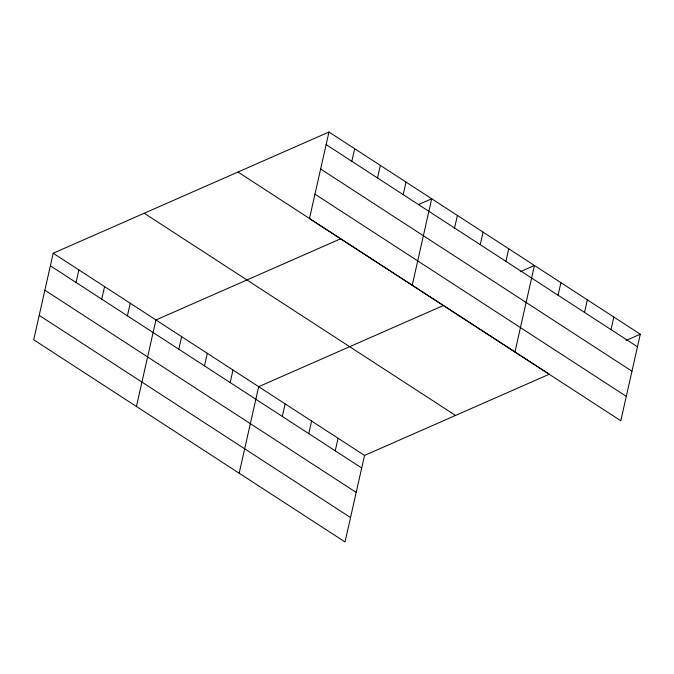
<?xml version="1.0" encoding="UTF-8"?>
<svg xmlns="http://www.w3.org/2000/svg" width="674" height="674" viewBox="0 0 674 674"><rect width="100%" height="100%" fill="white"/><g stroke="black" fill="none" stroke-linecap="round" stroke-linejoin="round"><path stroke-width="1.01" d="M328.971 132.037L309.467 218.57L620.796 420.761L640.3 334.228L328.971 132.037L53.204 253.239L33.7 339.772L345.029 541.963L364.533 455.43L549.293 374.23L237.964 172.03M76.052 282.482L78.883 269.92M101.74 299.163L104.571 286.602M127.42 315.845L130.259 303.283M136.443 406.489L155.938 319.965L340.707 238.756M178.795 349.208L181.626 336.646M204.475 365.889L207.306 353.328M230.163 382.571L232.993 370.001M239.177 473.215L258.681 386.682L443.441 305.482M282.313 416.439L285.144 403.869M351.82 161.28L354.659 148.718M308.776 433.626L311.607 421.056M377.507 177.961L380.338 165.4M335.239 450.813L338.07 438.243M403.195 194.643L406.026 182.081M412.21 285.296L431.705 198.763L418.436 204.593M454.562 228.006L457.393 215.444M480.25 244.687L483.081 232.126M505.93 261.369L508.76 248.807M514.944 352.013L534.448 265.489L520.227 271.732M558.08 295.237L560.911 282.676M584.543 312.424L587.374 299.854M611.006 329.611L613.837 317.041M626.079 340.48L640.3 334.228M326.14 144.598L637.469 346.798M320.639 169.014L631.968 371.206M314.969 194.163L626.298 396.354M144.202 213.237L455.531 415.437M53.204 253.239L364.533 455.43M50.373 265.8L361.702 468M44.872 290.208L356.201 492.408M39.202 315.356L350.531 517.556"/></g></svg>
